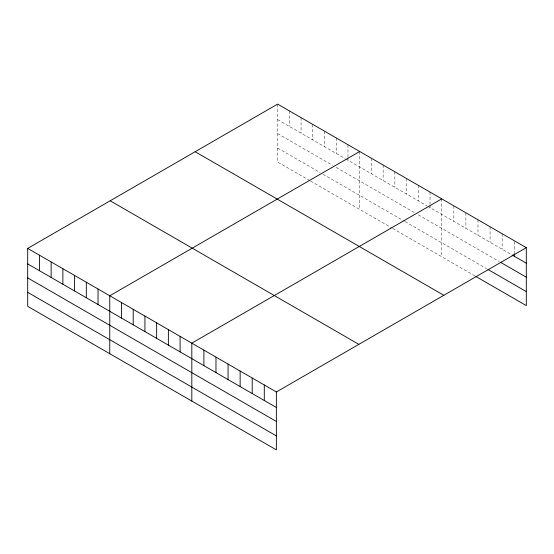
<?xml version="1.0" encoding="UTF-8"?>
<svg xmlns="http://www.w3.org/2000/svg" width="554" height="554" viewBox="0 0 554 554"><rect width="100%" height="100%" fill="white"/><g stroke="black" fill="none" stroke-linecap="round" stroke-linejoin="round"><path stroke-width="0.42" stroke-dasharray="2.77 2.08" d="M277.63 119.622L345.038 158.534M345.772 158.963L427.099 205.915M427.833 206.337L511.377 254.577M277.63 133.618L332.58 165.341M336.243 167.453L414.641 212.722M418.305 214.834L499.299 261.599M277.63 148.036L320.122 172.571M323.058 174.261L404.385 221.219M405.119 221.642L486.516 268.635M309.866 180.646L277.63 162.031L277.63 104.104M310.6 181.068L391.927 228.019M392.661 228.442L475.145 276.065M514.223 241.565L514.223 252.769M502.146 233.726L502.146 249.245M490.068 226.752L490.068 242.271M477.984 219.779L477.984 235.298M465.907 212.805L465.907 228.324M453.83 205.832L453.83 221.351M441.753 198.858L441.753 256.786M430.029 192.093L430.029 204.163M430.029 205.022L430.029 207.605M418.305 185.327L418.305 200.839M406.581 178.554L406.581 194.073M394.857 171.788L394.857 187.3M383.139 165.023L383.139 180.535M371.415 158.25L371.415 173.769M359.691 151.484L359.691 209.412M347.967 144.712L347.967 156.782M347.967 157.641L347.967 160.231M336.243 137.946L336.243 153.458M324.519 131.18L324.519 146.692M312.795 124.408L312.795 139.927M301.078 117.642L301.078 133.154M289.354 110.876L289.354 126.388"/><path stroke-width="0.83" d="M526.3 247.673L277.63 104.104L27.7 248.4L27.7 306.327L276.37 449.896L276.37 391.969L526.3 247.673L526.3 305.6L475.858 276.474M359.691 151.484L109.761 295.781L109.761 353.701M441.753 198.858L191.822 343.155L191.822 401.082M512.09 254.985L526.3 263.192M500.719 262.416L526.3 277.187M487.936 269.452L526.3 291.605M195.153 151.72L443.823 295.289M110.177 200.783L358.847 344.353M27.7 248.4L276.37 391.969M27.7 263.912L276.37 407.481M27.7 277.907L276.37 421.476M27.7 292.332L276.37 435.901M514.223 253.628L514.223 256.218M264.293 384.995L264.293 400.507M252.215 378.022L252.215 393.534M240.138 371.048L240.138 386.56M228.061 364.075L228.061 379.594M215.977 357.101L215.977 372.62M203.9 350.128L203.9 365.647M180.098 336.389L180.098 351.901M168.374 329.616L168.374 345.135M156.65 322.85L156.65 338.362M144.933 316.085L144.933 331.597M133.209 309.312L133.209 324.831M121.485 302.546L121.485 318.058M98.037 289.008L98.037 304.527M86.313 282.242L86.313 297.754M74.589 275.476L74.589 290.988M62.872 268.704L62.872 284.223M51.148 261.938L51.148 277.45M39.424 255.165L39.424 270.684"/></g></svg>
